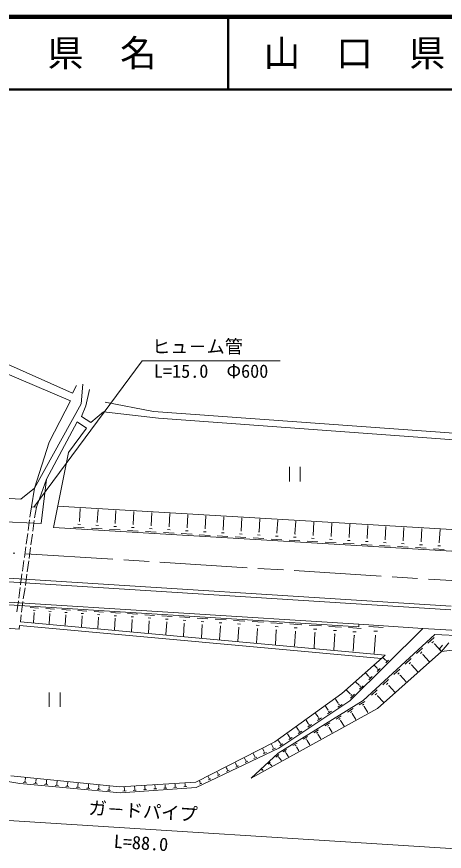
# Model space of a CAD drawing. Units: millimetres, scale not verified. Extents: x 40000 to 680000, y 20000 to 380000.
# Drawn here: x 303912 to 362722, y 265192 to 380000 of the extents above; entities that cross this region are included whole.
import ezdxf
from ezdxf.enums import TextEntityAlignment as Align

# ---------------------------------------------------------------- set-up
doc = ezdxf.new("R2010")
doc.units = ezdxf.units.MM
doc.header["$LTSCALE"] = 1000
doc.linetypes.add('CHAIN', pattern=[18.5, 12, -1.5, 3.5, -1.5])
for name, color, linetype, lineweight in [('M-BGD', 7, 'Continuous', 13), ('M-BMK', 2, 'CHAIN', 13), ('M-STR-HTXT', 7, 'Continuous', 13), ('M-STR-STRC', 7, 'Continuous', 13), ('M-TTL', 2, 'Continuous', 140), ('M-TTL-LINE', 7, 'Continuous', 50)]:
    doc.layers.add(name, color=color, linetype=linetype, lineweight=lineweight)
doc.layers.add('M-TTL-TXT', color=7, linetype='Continuous')
doc.styles.add('@ＭＳ ゴシック', font='')
doc.styles.add('ＭＳ ゴシック', font='')
doc.styles.get('@ＭＳ ゴシック').set_extended_font_data('@MS Gothic')
doc.styles.get('ＭＳ ゴシック').set_extended_font_data('MS Gothic')

msp = doc.modelspace()

# ---------------------------------------------------------------- linework, layer by layer
at = {"layer": 'M-BGD'}
for p, q in [((302213, 332384), (311606, 328201)), ((311329, 327148), (301708, 331248)), ((311606, 328201), (312137, 329250)), ((312988, 329444), (312762, 326736)), ((313906, 328704), (313435, 326468)), ((312762, 326736), (306371, 315134)), ((308370, 321490), (311329, 327148)), ((313435, 326468), (312810, 324998)), ((322745, 325679), (316073, 326963)), ((312810, 324998), (314107, 324166)), ((314107, 324166), (315834, 325655)), ((315834, 325655), (323404, 324776)), ((379931, 321554), (322745, 325679)), ((308008, 316370), (312244, 324290)), ((312244, 324290), (313498, 323416)), ((323404, 324776), (380038, 320619)), ((313498, 323416), (311053, 320035)), ((306371, 315134), (308370, 321490)), ((311053, 320035), (308971, 309740)), ((341417, 318084), (341417, 316084)), ((342917, 318084), (342917, 316084)), ((306613, 312544), (308008, 316370)), ((308008, 316370), (307258, 310289)), ((282706, 314657), (304475, 313648)), ((304475, 313648), (306371, 315134)), ((306371, 315134), (305935, 312558)), ((245747, 313018), (307258, 310289)), ((305737, 311164), (305935, 312558)), ((306613, 312544), (305935, 312558)), ((306613, 312544), (306370, 311066)), ((369452, 309104), (309541, 312652)), ((312527, 310612), (312632, 312369)), ((314995, 310465), (315100, 312223)), ((317463, 310317), (317568, 312076)), ((319932, 310170), (320037, 311930)), ((322401, 310023), (322507, 311784)), ((324872, 309875), (324977, 311638)), ((327343, 309728), (327449, 311491)), ((329815, 309580), (329921, 311345)), ((332288, 309433), (332394, 311199)), ((305486, 309305), (305686, 310784)), ((306320, 310686), (306119, 309207)), ((312317, 310182), (312684, 310160)), ((312481, 310615), (312573, 310609)), ((314785, 310035), (315152, 310013)), ((314949, 310467), (315041, 310462)), ((317417, 310320), (317509, 310315)), ((319886, 310173), (319978, 310167)), ((322355, 310025), (322447, 310020)), ((334762, 309285), (334868, 311052)), ((337237, 309137), (337342, 310906)), ((339712, 308990), (339818, 310759)), ((342188, 308842), (342294, 310612)), ((344665, 308694), (344771, 310466)), ((347143, 308546), (347249, 310319)), ((349621, 308398), (349727, 310172)), ((352101, 308251), (352207, 310025)), ((305235, 307446), (305435, 308925)), ((308971, 309740), (368966, 306149)), ((311740, 309775), (313209, 309687)), ((314207, 309627), (315676, 309539)), ((316675, 309479), (318145, 309391)), ((317253, 309887), (317620, 309865)), ((319143, 309332), (320614, 309243)), ((319721, 309740), (320089, 309718)), ((321613, 309184), (323084, 309096)), ((322191, 309592), (322559, 309570)), ((324083, 309036), (325555, 308948)), ((324661, 309445), (325029, 309422)), ((324826, 309878), (324918, 309872)), ((326554, 308888), (328027, 308800)), ((327133, 309297), (327501, 309275)), ((327297, 309731), (327389, 309725)), ((329605, 309149), (329973, 309127)), ((329769, 309583), (329861, 309578)), ((332077, 309001), (332446, 308979)), ((332242, 309435), (332334, 309430)), ((334551, 308853), (334920, 308831)), ((334716, 309288), (334808, 309282)), ((337190, 309140), (337283, 309135)), ((339666, 308993), (339758, 308987)), ((342142, 308845), (342234, 308839)), ((354581, 308103), (354687, 309879)), ((357062, 307955), (357168, 309732)), ((359544, 307806), (359650, 309585)), ((362026, 307658), (362133, 309438)), ((306069, 308827), (305868, 307348)), ((329025, 308740), (330499, 308652)), ((331498, 308592), (332973, 308504)), ((333971, 308444), (335447, 308356)), ((336445, 308296), (337922, 308207)), ((337025, 308706), (337395, 308683)), ((338920, 308148), (340397, 308059)), ((339501, 308558), (339870, 308536)), ((341396, 307999), (342874, 307911)), ((341977, 308410), (342346, 308388)), ((343872, 307851), (345351, 307763)), ((344454, 308262), (344823, 308239)), ((344619, 308697), (344711, 308691)), ((346350, 307703), (347829, 307614)), ((346931, 308114), (347301, 308091)), ((347096, 308549), (347189, 308544)), ((349410, 307965), (349780, 307943)), ((349575, 308401), (349668, 308396)), ((351889, 307817), (352259, 307795)), ((352054, 308253), (352147, 308248)), ((354535, 308105), (354627, 308100)), ((357015, 307957), (357108, 307952)), ((359497, 307809), (359590, 307804)), ((304983, 305587), (305184, 307066)), ((305818, 306967), (305617, 305489)), ((348828, 307555), (350308, 307466)), ((351307, 307406), (352788, 307317)), ((353787, 307258), (355269, 307169)), ((354369, 307669), (354739, 307647)), ((356267, 307109), (357750, 307020)), ((356850, 307521), (357221, 307499)), ((358748, 306961), (360232, 306872)), ((359332, 307372), (359702, 307350)), ((361231, 306812), (362715, 306723)), ((361814, 307224), (362185, 307202)), ((361980, 307661), (362073, 307656)), ((304690, 303728), (304891, 305207)), ((305568, 305151), (305366, 303630)), ((363633, 298427), (283896, 303470)), ((363662, 298926), (283929, 303969)), ((304439, 301869), (304640, 303348)), ((305317, 303292), (305115, 301770)), ((304188, 300010), (304389, 301489)), ((305066, 301432), (304822, 299912)), ((350950, 296073), (283682, 300327)), ((350972, 296422), (283706, 300677)), ((303937, 298151), (304138, 299630)), ((304772, 299574), (304572, 298095)), ((305777, 298729), (306926, 298657)), ((307932, 298593), (309111, 298519)), ((304521, 297715), (304416, 296743)), ((306186, 298357), (306473, 298339)), ((306308, 298004), (306224, 296678)), ((306272, 298006), (306343, 298001)), ((308352, 298211), (308647, 298193)), ((308477, 297848), (308390, 296480)), ((308440, 297851), (308514, 297846)), ((310117, 298455), (311327, 298378)), ((310548, 298063), (310851, 298044)), ((310676, 297691), (310587, 296279)), ((310639, 297693), (310714, 297688)), ((312334, 298315), (313575, 298236)), ((312776, 297913), (313086, 297893)), ((312907, 297531), (312815, 296076)), ((312868, 297533), (312946, 297528)), ((314581, 298173), (315854, 298092)), ((315034, 297761), (315353, 297741)), ((315169, 297369), (315074, 295869)), ((315130, 297371), (315209, 297366)), ((316861, 298028), (318165, 297946)), ((317325, 297606), (317651, 297586)), ((319172, 297882), (320509, 297798)), ((319648, 297449), (319982, 297428)), ((321516, 297734), (322885, 297647)), ((323893, 297584), (325296, 297495)), ((326303, 297431), (327740, 297340)), ((304266, 295749), (286295, 297048)), ((304318, 296250), (304266, 295749)), ((354067, 291703), (304318, 296250)), ((354583, 292158), (304416, 296743)), ((317463, 297205), (317366, 295660)), ((317423, 297207), (317504, 297202)), ((319790, 297038), (319689, 295447)), ((319748, 297041), (319831, 297035)), ((322004, 297291), (322346, 297269)), ((322149, 296869), (322045, 295232)), ((322106, 296872), (322192, 296866)), ((324392, 297130), (324743, 297107)), ((324541, 296698), (324435, 295014)), ((324497, 296700), (324585, 296695)), ((326815, 296966), (327174, 296943)), ((326967, 296524), (326858, 294792)), ((326922, 296527), (327012, 296521)), ((328748, 297276), (330218, 297183)), ((329271, 296800), (329639, 296777)), ((329427, 296348), (329315, 294568)), ((329381, 296351), (329473, 296345)), ((331227, 297120), (332732, 297024)), ((331763, 296632), (332139, 296609)), ((333740, 296961), (335281, 296863)), ((334289, 296462), (334674, 296438)), ((336289, 296799), (337866, 296700)), ((336851, 296289), (337245, 296264)), ((338875, 296636), (340487, 296534)), ((341496, 296470), (343145, 296366)), ((344154, 296302), (345840, 296195)), ((350972, 296422), (350950, 296073)), ((359762, 295834), (350972, 296422)), ((331922, 296169), (331806, 294340)), ((331875, 296172), (331969, 296166)), ((334452, 295988), (334333, 294109)), ((334404, 295991), (334500, 295985)), ((337018, 295804), (336896, 293875)), ((336968, 295807), (337067, 295801)), ((339449, 296114), (339852, 296089)), ((339619, 295618), (339494, 293637)), ((339569, 295621), (339670, 295614)), ((342083, 295936), (342495, 295910)), ((342258, 295429), (342129, 293397)), ((342206, 295432), (342309, 295425)), ((344755, 295756), (345176, 295730)), ((344933, 295237), (344802, 293152)), ((344881, 295240), (344986, 295234)), ((346850, 296131), (348574, 296022)), ((347464, 295573), (347895, 295546)), ((349546, 295961), (351269, 295852)), ((349718, 285875), (359762, 295834)), ((350159, 295403), (350590, 295376)), ((352351, 296129), (354311, 295998)), ((353047, 295492), (353537, 295459)), ((359762, 295834), (365861, 295501)), ((347647, 295043), (347511, 292905)), ((347593, 295046), (347700, 295039)), ((350342, 294872), (350207, 292734)), ((350288, 294876), (350396, 294869)), ((361440, 294993), (351584, 285921)), ((353253, 294888), (353088, 292419)), ((353192, 294892), (353314, 294884)), ((360468, 293827), (361310, 294602)), ((361016, 293865), (361227, 294059)), ((361440, 294993), (365816, 294791)), ((358898, 292382), (359730, 293147)), ((361328, 293685), (361380, 293734)), ((361354, 293709), (362241, 292746)), ((362469, 293531), (362077, 293031)), ((362077, 293031), (362324, 292687)), ((362324, 292687), (363324, 293852)), ((362324, 292687), (367255, 293303)), ((348637, 286915), (354583, 292158)), ((353553, 284820), (362324, 292687)), ((354639, 291506), (354326, 291821)), ((357338, 290946), (358160, 291702)), ((359440, 292419), (359648, 292611)), ((359747, 292242), (359799, 292289)), ((359773, 292266), (360647, 291317)), ((353469, 290387), (353121, 290736)), ((354628, 291494), (354651, 291517)), ((354676, 291100), (355046, 291468)), ((354704, 291349), (354796, 291441)), ((357873, 290983), (358079, 291172)), ((358177, 290807), (358228, 290855)), ((358203, 290831), (359063, 289896)), ((352319, 289283), (351924, 289680)), ((353456, 290374), (353482, 290400)), ((353509, 289937), (353919, 290346)), ((353540, 290213), (353643, 290315)), ((355788, 289519), (356600, 290266)), ((356317, 289556), (356520, 289743)), ((356617, 289382), (356668, 289429)), ((356642, 289406), (357490, 288485)), ((351013, 288025), (350568, 288471)), ((352305, 289269), (352333, 289297)), ((352363, 288794), (352808, 289238)), ((352397, 289094), (352508, 289205)), ((354248, 288102), (355050, 288840)), ((354770, 288138), (354971, 288322)), ((308388, 287043), (308388, 285043)), ((309888, 287043), (309888, 285043)), ((349782, 286842), (349286, 287339)), ((350998, 288010), (351028, 288040)), ((351061, 287496), (351542, 287976)), ((351097, 287821), (351217, 287940)), ((352718, 286693), (353510, 287422)), ((355067, 287967), (355117, 288013)), ((355092, 287990), (355926, 287083)), ((339425, 280244), (348637, 286915)), ((351584, 285921), (339859, 278710)), ((339958, 279386), (349718, 285875)), ((348132, 285565), (347750, 286140)), ((349765, 286826), (349798, 286858)), ((349832, 286272), (350351, 286789)), ((349872, 286622), (350001, 286751)), ((353234, 286729), (353432, 286911)), ((353527, 286560), (353576, 286606)), ((353551, 286583), (354373, 285690)), ((336141, 275271), (353553, 284820)), ((346731, 284609), (346374, 285145)), ((348074, 285023), (348655, 285409)), ((348114, 285553), (348151, 285577)), ((348176, 285342), (348321, 285439)), ((349411, 284350), (350169, 284816)), ((351030, 285346), (351788, 285812)), ((351454, 285293), (351644, 285410)), ((351665, 285109), (351713, 285138)), ((351689, 285124), (352196, 284299)), ((345357, 283672), (345026, 284169)), ((345341, 283661), (345373, 283682)), ((346675, 284092), (347229, 284461)), ((346714, 284597), (346748, 284620)), ((346772, 284397), (346911, 284489)), ((347831, 283378), (348550, 283820)), ((349835, 284297), (350025, 284414)), ((350046, 284113), (350094, 284143)), ((350070, 284128), (350577, 283303)), ((344010, 282753), (343705, 283213)), ((343960, 282287), (344459, 282619)), ((343995, 282743), (344026, 282763)), ((344047, 282561), (344172, 282645)), ((345304, 283181), (345830, 283531)), ((345396, 283470), (345528, 283557)), ((346291, 282431), (346971, 282849)), ((346672, 282384), (346842, 282488)), ((348234, 283329), (348413, 283439)), ((348434, 283154), (348479, 283182)), ((348456, 283168), (348929, 282399)), ((341396, 280970), (341139, 281356)), ((342690, 281852), (342409, 282275)), ((342642, 281411), (343116, 281726)), ((342675, 281843), (342705, 281862)), ((342725, 281671), (342844, 281750)), ((344788, 281507), (345431, 281902)), ((345148, 281462), (345309, 281561)), ((345327, 281307), (345367, 281331)), ((345347, 281319), (345753, 280659)), ((346861, 282219), (346903, 282245)), ((346882, 282232), (347321, 281518)), ((328541, 274711), (339425, 280244)), ((340128, 280105), (339895, 280455)), ((341351, 280552), (341799, 280850)), ((341382, 280960), (341410, 280979)), ((341429, 280798), (341541, 280873)), ((343323, 280606), (343929, 280978)), ((343662, 280564), (343814, 280657)), ((343831, 280417), (343869, 280440)), ((343850, 280428), (344224, 279820)), ((328610, 273989), (339958, 279386)), ((337916, 278952), (337757, 279288)), ((339139, 279546), (338967, 279907)), ((339043, 279172), (339490, 279385)), ((339125, 279540), (339153, 279553)), ((339147, 279386), (339259, 279439)), ((340085, 279710), (340508, 279991)), ((340114, 280096), (340141, 280113)), ((340159, 279943), (340265, 280013)), ((340500, 278869), (341036, 279199)), ((341894, 279727), (342464, 280077)), ((342213, 279687), (342356, 279775)), ((342372, 279549), (342407, 279571)), ((342390, 279560), (342732, 279003)), ((335398, 277729), (335262, 278016)), ((339859, 278710), (336141, 275271)), ((336599, 278313), (336451, 278624)), ((336511, 277968), (336923, 278164)), ((336586, 278307), (336612, 278319)), ((336607, 278165), (336709, 278214)), ((337824, 278592), (338253, 278796)), ((337903, 278946), (337930, 278958)), ((337924, 278798), (338031, 278849)), ((339540, 278142), (339946, 278518)), ((339805, 278161), (339907, 278255)), ((339956, 278075), (339981, 278098)), ((339969, 278087), (340338, 277687)), ((340800, 278832), (340934, 278915)), ((340949, 278703), (340982, 278723)), ((340965, 278713), (341277, 278206)), ((290730, 276904), (304330, 274499)), ((332841, 276488), (332728, 276727)), ((334111, 277104), (333986, 277367)), ((334030, 276788), (334408, 276968)), ((334100, 277099), (334123, 277110)), ((334118, 276969), (334212, 277014)), ((335314, 277398), (335708, 277586)), ((335386, 277723), (335411, 277735)), ((335405, 277587), (335504, 277634)), ((338511, 277191), (338789, 277447)), ((338692, 277204), (338761, 277268)), ((338795, 277144), (338812, 277161)), ((338804, 277152), (338992, 276949)), ((303123, 275584), (318099, 274083)), ((331588, 275880), (331486, 276096)), ((331514, 275591), (331859, 275755)), ((331577, 275875), (331599, 275885)), ((331594, 275756), (331680, 275797)), ((332764, 276186), (333125, 276357)), ((332830, 276483), (332853, 276493)), ((332848, 276358), (332938, 276401)), ((337602, 276350), (337767, 276502)), ((337709, 276358), (337751, 276396)), ((337770, 276323), (337781, 276333)), ((337776, 276328), (337803, 276298)), ((304330, 274499), (318208, 273233)), ((304806, 274657), (305282, 274613)), ((304997, 274783), (305116, 274772)), ((305055, 274922), (305085, 274919)), ((305070, 274920), (305103, 275285)), ((306276, 274522), (306745, 274480)), ((306465, 274647), (306582, 274636)), ((306522, 274784), (306551, 274781)), ((306536, 274782), (306569, 275138)), ((307926, 274512), (308042, 274501)), ((307982, 274647), (308011, 274644)), ((307997, 274645), (308028, 274992)), ((309436, 274510), (309464, 274507)), ((309450, 274509), (309481, 274846)), ((310897, 274373), (310927, 274701)), ((312338, 274237), (312367, 274557)), ((313772, 274103), (313801, 274413)), ((318099, 274083), (328541, 274711)), ((325718, 274209), (325701, 274440)), ((327091, 274303), (327075, 274522)), ((329131, 274687), (329050, 274857)), ((329064, 274426), (329376, 274574)), ((329121, 274683), (329141, 274692)), ((329136, 274575), (329214, 274612)), ((330351, 275280), (330260, 275472)), ((330281, 275005), (330609, 275161)), ((330341, 275275), (330362, 275285)), ((330357, 275162), (330439, 275201)), ((307740, 274389), (308202, 274347)), ((309197, 274256), (309653, 274214)), ((309381, 274377), (309495, 274367)), ((310648, 274124), (311097, 274083)), ((310829, 274243), (310941, 274233)), ((310883, 274374), (310911, 274371)), ((312092, 273992), (312535, 273951)), ((312270, 274110), (312381, 274099)), ((312324, 274239), (312352, 274236)), ((313530, 273861), (313967, 273821)), ((313706, 273977), (313815, 273967)), ((313759, 274104), (313786, 274101)), ((314961, 273730), (315392, 273691)), ((315135, 273844), (315242, 273834)), ((315187, 273970), (315214, 273967)), ((315200, 273968), (315228, 274270)), ((316386, 273600), (316810, 273561)), ((316557, 273713), (316663, 273703)), ((316608, 273836), (316635, 273834)), ((316622, 273835), (316648, 274128)), ((318208, 273233), (328610, 273989)), ((318531, 273457), (318955, 273488)), ((318681, 273596), (318787, 273603)), ((318724, 273727), (318703, 274019)), ((318711, 273726), (318738, 273728)), ((319951, 273560), (320366, 273590)), ((320098, 273696), (320202, 273704)), ((320141, 273824), (320120, 274104)), ((320128, 273823), (320154, 273825)), ((321362, 273663), (321769, 273692)), ((321506, 273796), (321608, 273803)), ((321548, 273921), (321529, 274189)), ((321535, 273920), (321561, 273922)), ((322765, 273765), (323163, 273793)), ((322906, 273895), (323005, 273902)), ((322947, 274018), (322928, 274273)), ((322934, 274017), (322959, 274019)), ((324159, 273866), (324548, 273894)), ((324296, 273993), (324394, 274000)), ((324337, 274113), (324319, 274357)), ((324324, 274113), (324349, 274114)), ((325544, 273967), (325925, 273994)), ((325679, 274091), (325774, 274098)), ((325706, 274208), (325730, 274209)), ((326921, 274067), (327293, 274094)), ((327052, 274188), (327145, 274195)), ((327079, 274302), (327102, 274304))]:
    msp.add_line(p, q, dxfattribs=at)
at = {"layer": 'M-BMK'}
msp.add_line((372524, 301890), (303410, 306226), dxfattribs=at)
at = {"layer": 'M-STR-HTXT'}
for q in [(306274, 312551), (340149, 332660)]:
    msp.add_line((321149, 332660), q, dxfattribs=at)
at = {"layer": 'M-STR-STRC'}
msp.add_line((365047, 265486), (277222, 271042), dxfattribs=at)
at = {"layer": 'M-TTL'}
msp.add_line((680000, 380000), (40000, 380000), dxfattribs=at)
at = {"layer": 'M-TTL-LINE'}
for p, q in [((333000, 380000), (333000, 370000)), ((40000, 370000), (680000, 370000))]:
    msp.add_line(p, q, dxfattribs=at)

# ---------------------------------------------------------------- texts
at = {"layer": 'M-STR-HTXT', "style": 'ＭＳ ゴシック'}
msp.add_text('ヒュ－ム管', height=1833, dxfattribs=at).set_placement((322524, 333160), align=Align.BOTTOM_LEFT)
msp.add_text('L=15.0\u3000Φ600', height=1833, dxfattribs=at).set_placement((330649, 332160), align=Align.TOP_CENTER)
at = {"layer": 'M-STR-STRC', "style": 'ＭＳ ゴシック'}
msp.add_text('ガ－ドパイプ', height=1833, rotation=356.381, dxfattribs=at).set_placement((321197, 269262), align=Align.BOTTOM_CENTER)
at = {"layer": 'M-STR-STRC', "style": '@ＭＳ ゴシック'}
msp.add_text('L=88.0', height=1833, rotation=356.381, dxfattribs=at).set_placement((321071, 267266), align=Align.TOP_CENTER)
at = {"layer": 'M-TTL-TXT', "style": 'ＭＳ ゴシック'}
for s, p in [('県\u3000名', (315625, 375000)), ('山\u3000口\u3000県', (350375, 375000))]:
    msp.add_text(s, height=3666, dxfattribs=at).set_placement(p, align=Align.MIDDLE_CENTER)

doc.saveas('drawing.dxf')
